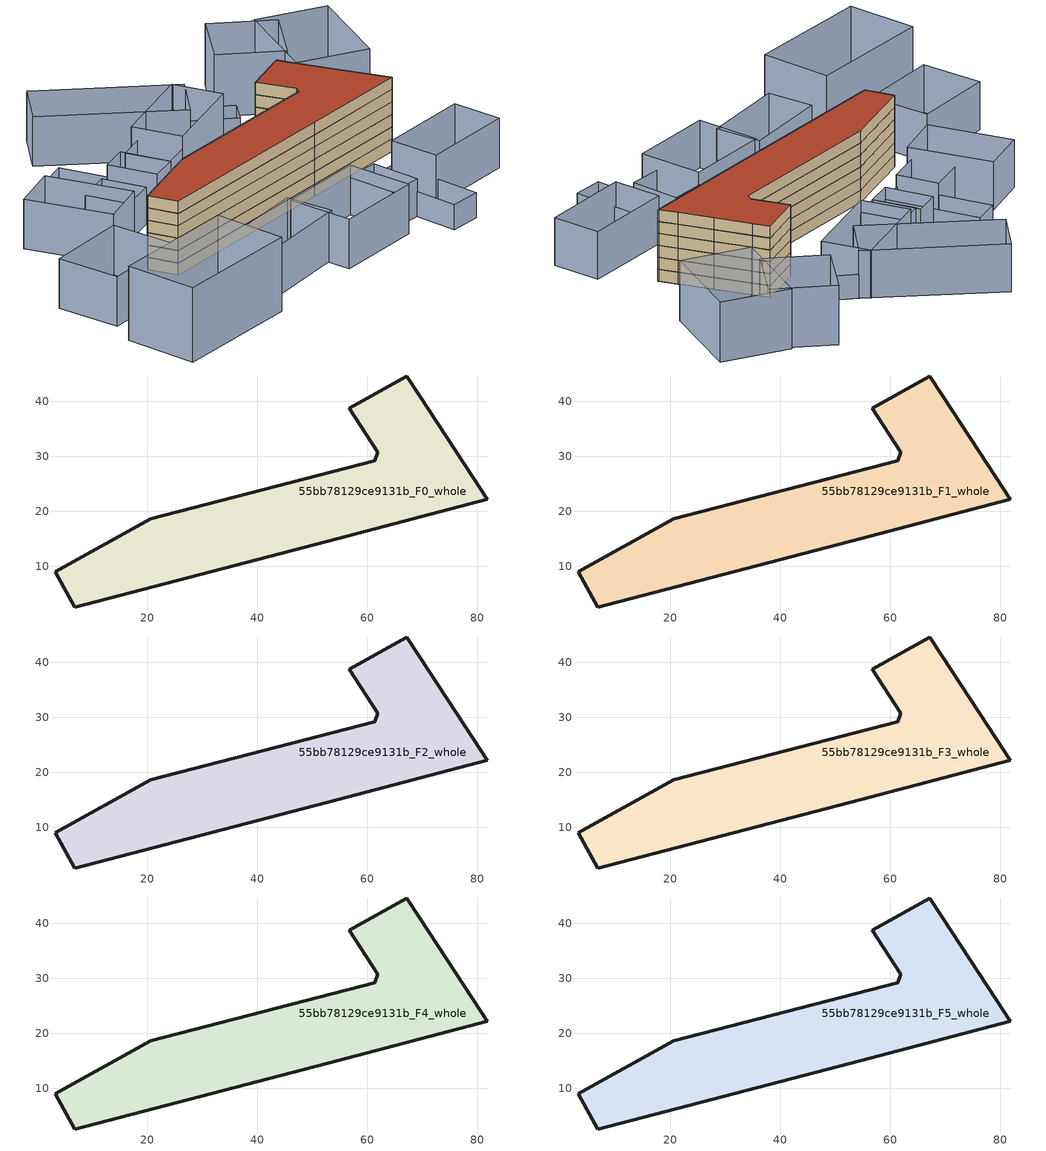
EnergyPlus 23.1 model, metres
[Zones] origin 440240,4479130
55bb78129ce9131b_F0_whole
 floor ground (EU_floor_Construction): 81.78,22.2 79.21,26.13 74.44,33.47 69.45,41.14 67.18,44.62 56.68,38.74 61.86,30.76 61.36,29.26 20.62,18.67 3.28,9.03 6.81,2.63 54.55,15.07 z0
 wall outside (EU_wall_Construction): 3.28,9.03 20.62,18.67 61.36,29.26 61.86,30.76 56.68,38.74 67.18,44.62 69.45,41.14 74.44,33.47 79.21,26.13 81.78,22.2 54.55,15.07 6.81,2.63 3.28,9.03 z0:3
55bb78129ce9131b_F1_whole
 floor to 55bb78129ce9131b_F0_whole (EU_floor_Construction): 81.78,22.2 79.21,26.13 74.44,33.47 69.45,41.14 67.18,44.62 56.68,38.74 61.86,30.76 61.36,29.26 20.62,18.67 3.28,9.03 6.81,2.63 54.55,15.07 z3
 wall outside (EU_wall_Construction): 3.28,9.03 20.62,18.67 61.36,29.26 61.86,30.76 56.68,38.74 67.18,44.62 69.45,41.14 74.44,33.47 79.21,26.13 81.78,22.2 54.55,15.07 6.81,2.63 3.28,9.03 z3:6
55bb78129ce9131b_F2_whole
 floor to 55bb78129ce9131b_F1_whole (EU_floor_Construction): 81.78,22.2 79.21,26.13 74.44,33.47 69.45,41.14 67.18,44.62 56.68,38.74 61.86,30.76 61.36,29.26 20.62,18.67 3.28,9.03 6.81,2.63 54.55,15.07 z6
 wall outside (EU_wall_Construction): 3.28,9.03 20.62,18.67 61.36,29.26 61.86,30.76 56.68,38.74 67.18,44.62 69.45,41.14 74.44,33.47 79.21,26.13 81.78,22.2 54.55,15.07 6.81,2.63 3.28,9.03 z6:9
55bb78129ce9131b_F3_whole
 floor to 55bb78129ce9131b_F2_whole (EU_floor_Construction): 81.78,22.2 79.21,26.13 74.44,33.47 69.45,41.14 67.18,44.62 56.68,38.74 61.86,30.76 61.36,29.26 20.62,18.67 3.28,9.03 6.81,2.63 54.55,15.07 z9
 wall outside (EU_wall_Construction): 3.28,9.03 20.62,18.67 61.36,29.26 61.86,30.76 56.68,38.74 67.18,44.62 69.45,41.14 74.44,33.47 79.21,26.13 81.78,22.2 54.55,15.07 6.81,2.63 3.28,9.03 z9:12
55bb78129ce9131b_F4_whole
 floor to 55bb78129ce9131b_F3_whole (EU_floor_Construction): 81.78,22.2 79.21,26.13 74.44,33.47 69.45,41.14 67.18,44.62 56.68,38.74 61.86,30.76 61.36,29.26 20.62,18.67 3.28,9.03 6.81,2.63 54.55,15.07 z12
 wall outside (EU_wall_Construction): 3.28,9.03 20.62,18.67 61.36,29.26 61.86,30.76 56.68,38.74 67.18,44.62 69.45,41.14 74.44,33.47 79.21,26.13 81.78,22.2 54.55,15.07 6.81,2.63 3.28,9.03 z12:15
55bb78129ce9131b_F5_whole
 floor to 55bb78129ce9131b_F4_whole (EU_floor_Construction): 81.78,22.2 79.21,26.13 74.44,33.47 69.45,41.14 67.18,44.62 56.68,38.74 61.86,30.76 61.36,29.26 20.62,18.67 3.28,9.03 6.81,2.63 54.55,15.07 z15
 wall outside (EU_wall_Construction): 3.28,9.03 20.62,18.67 61.36,29.26 61.86,30.76 56.68,38.74 67.18,44.62 69.45,41.14 74.44,33.47 79.21,26.13 81.78,22.2 54.55,15.07 6.81,2.63 3.28,9.03 z15:18
 roof outside (EU_roof_Construction): 69.45,41.14 74.44,33.47 79.21,26.13 81.78,22.2 54.55,15.07 6.81,2.63 3.28,9.03 20.62,18.67 61.36,29.26 61.86,30.76 56.68,38.74 67.18,44.62 z18
shading: -21.74,-16.02 9.14,-8.23 / 9.14,-8.23 13.46,-25.38 / 13.46,-25.38 -17.42,-33.16 / -17.42,-33.16 -21.74,-16.02 z0:18; 37.92,-11.97 17.4,-19.02 / 17.4,-19.02 13.63,-8.06 / 13.63,-8.06 34.16,-1.01 / 34.16,-1.01 37.92,-11.97 / -23.61,5.92 -3.96,11.72 / -3.96,11.72 0.42,-3.14 / 0.42,-3.14 -19.23,-8.94 / -19.23,-8.94 -23.61,5.92 / -0.71,15.87 -11.25,34.04 / -11.25,34.04 -0.52,40.27 / -0.52,40.27 10.03,22.1 / 10.03,22.1 -0.71,15.87 / 34.05,-2.44 54.97,3.16 / 54.97,3.16 59.08,-12.21 / 59.08,-12.21 38.16,-17.8 / 38.16,-17.8 34.05,-2.44 / 69.64,7.07 91.82,12.97 / 91.82,12.97 94.92,1.32 / 94.92,1.32 72.74,-4.58 / 72.74,-4.58 69.64,7.07 / 55.32,48.15 35.22,37.09 / 35.22,37.09 29.35,47.76 / 29.35,47.76 49.44,58.82 / 49.44,58.82 55.32,48.15 / 22.61,75.85 51.69,57.24 / 51.69,57.24 44.76,46.4 / 44.76,46.4 15.68,65.01 / 15.68,65.01 22.61,75.85 z0:12; 9.09,22.77 4.22,32.1 / 4.22,32.1 12.18,36.25 / 12.18,36.25 17.05,26.92 / 17.05,26.92 9.09,22.77 / 57.7,-8.44 54.91,3.4 / 54.91,3.4 63.26,5.36 / 63.26,5.36 66.05,-6.47 / 66.05,-6.47 57.7,-8.44 / 29.26,33.75 23.01,30.44 / 23.01,30.44 17.43,40.99 / 17.43,40.99 23.68,44.3 / 23.68,44.3 29.26,33.75 / 35.28,37.15 29.17,33.79 / 29.17,33.79 24.04,43.11 / 24.04,43.11 30.16,46.47 / 30.16,46.47 35.28,37.15 z0:9; 68.14,-16.71 63.19,5.67 / 63.19,5.67 70.66,7.32 / 70.66,7.32 75.61,-15.06 / 75.61,-15.06 68.14,-16.71 / 48.52,59.05 61.61,51.6 / 61.61,51.6 58.59,46.29 / 58.59,46.29 45.5,53.74 / 45.5,53.74 48.52,59.05 / 16.95,27.1 5.84,47.9 / 5.84,47.9 12.03,51.21 / 12.03,51.21 23.15,30.41 / 23.15,30.41 16.95,27.1 z0:6; 96.53,63.56 90.5,41.16 / 90.5,41.16 73.59,45.71 / 73.59,45.71 79.62,68.12 / 79.62,68.12 96.53,63.56 / 62.01,59.79 70.13,73.25 / 70.13,73.25 83.86,64.98 / 83.86,64.98 75.74,51.51 / 75.74,51.51 62.01,59.79 z0:15
[Building]
EU S2 Campaign: North Axis=0; Terrain=City; Solar Distribution=FullExterior
[Site:Location]
Madrid: Latitude=40.5; Longitude=-3.5; Time Zone=1; Elevation=609
[SizingPeriod:WeatherFileDays]
AnnualSizingPeriod: Begin Month=1; Begin Day of Month=1; End Month=12; End Day of Month=31; Day of Week for Start Day=Monday; Use Weather File Daylight Saving Period=No; Use Weather File Rain and Snow Indicators=No
[MATERIAL]
EU_InternalMass_Material: Roughness=MediumRough; Thickness=0.1; Conductivity=1; Density=1800; Specific Heat=900; Thermal Absorptance=0.9; Solar Absorptance=0.7; Visible Absorptance=0.7
[MATERIAL:NOMASS] Roughness=MediumRough; Thermal Absorptance=0.9; Solar Absorptance=0.7; Visible Absorptance=0.7
Name | Thermal Resistance
EU_wall_NoMass | 1.60022
EU_roof_NoMass | 1.57597
EU_floor_NoMass | 0.470652
[CONSTRUCTION]
EU_wall_Construction: EU_wall_NoMass
EU_roof_Construction: EU_roof_NoMass
EU_floor_Construction: EU_floor_NoMass
EU_InternalMass_Construction: EU_InternalMass_Material
[ZONE] Type=1; Multiplier=1; Ceiling Height=autocalculate; Volume=3079.08; Floor Area=autocalculate; Part of Total Floor Area=Yes
55bb78129ce9131b_F0_whole; 55bb78129ce9131b_F1_whole; 55bb78129ce9131b_F2_whole; 55bb78129ce9131b_F3_whole; 55bb78129ce9131b_F4_whole; 55bb78129ce9131b_F5_whole
[INTERNALMASS] Construction=EU_InternalMass_Construction; Surface Area=1026.35
Name | Zone or ZoneList
55bb78129ce9131b_F0_whole_EU_InternalMass | 55bb78129ce9131b_F0_whole
55bb78129ce9131b_F1_whole_EU_InternalMass | 55bb78129ce9131b_F1_whole
55bb78129ce9131b_F2_whole_EU_InternalMass | 55bb78129ce9131b_F2_whole
55bb78129ce9131b_F3_whole_EU_InternalMass | 55bb78129ce9131b_F3_whole
55bb78129ce9131b_F4_whole_EU_InternalMass | 55bb78129ce9131b_F4_whole
55bb78129ce9131b_F5_whole_EU_InternalMass | 55bb78129ce9131b_F5_whole
[OTHEREQUIPMENT] Fuel Type=Electricity; Design Level Calculation Method=Watts/Area; Power per Zone Floor Area=1; Fraction Latent=0; Fraction Radiant=0; Fraction Lost=0; Carbon Dioxide Generation Rate=0; EndUse Subcategory=EU_Step8_InternalGains
Name | Zone or ZoneList or Space or SpaceList | Schedule
EU_Step8_InternalGain_55bb78129ce9131b_F0_whole_f000 | 55bb78129ce9131b_F0_whole | EU_Step8_GainSchedule_55bb78129ce9131b_F0_whole_f000
EU_Step8_InternalGain_55bb78129ce9131b_F1_whole_f000 | 55bb78129ce9131b_F1_whole | EU_Step8_GainSchedule_55bb78129ce9131b_F1_whole_f000
EU_Step8_InternalGain_55bb78129ce9131b_F2_whole_f000 | 55bb78129ce9131b_F2_whole | EU_Step8_GainSchedule_55bb78129ce9131b_F2_whole_f000
EU_Step8_InternalGain_55bb78129ce9131b_F3_whole_f000 | 55bb78129ce9131b_F3_whole | EU_Step8_GainSchedule_55bb78129ce9131b_F3_whole_f000
EU_Step8_InternalGain_55bb78129ce9131b_F4_whole_f000 | 55bb78129ce9131b_F4_whole | EU_Step8_GainSchedule_55bb78129ce9131b_F4_whole_f000
EU_Step8_InternalGain_55bb78129ce9131b_F5_whole_f000 | 55bb78129ce9131b_F5_whole | EU_Step8_GainSchedule_55bb78129ce9131b_F5_whole_f000
[ZONEVENTILATION:DESIGNFLOWRATE] Schedule=EU_AlwaysOn; Design Flow Rate Calculation Method=AirChanges/Hour; Air Changes per Hour=0.480704; Ventilation Type=Natural; Fan Pressure Rise=0; Fan Total Efficiency=1; Constant Term Coefficient=1; Temperature Term Coefficient=0; Velocity Term Coefficient=0; Velocity Squared Term Coefficient=0; Minimum Indoor Temperature=-100; Maximum Indoor Temperature=100; Delta Temperature=-100; Minimum Outdoor Temperature=-100; Maximum Outdoor Temperature=100; Maximum Wind Speed=40
Name | Zone or ZoneList or Space or SpaceList
EU_ConstantAir_55bb78129ce9131b_F0_whole | 55bb78129ce9131b_F0_whole
EU_ConstantAir_55bb78129ce9131b_F1_whole | 55bb78129ce9131b_F1_whole
EU_ConstantAir_55bb78129ce9131b_F2_whole | 55bb78129ce9131b_F2_whole
EU_ConstantAir_55bb78129ce9131b_F3_whole | 55bb78129ce9131b_F3_whole
EU_ConstantAir_55bb78129ce9131b_F4_whole | 55bb78129ce9131b_F4_whole
EU_ConstantAir_55bb78129ce9131b_F5_whole | 55bb78129ce9131b_F5_whole
[HVACTEMPLATE:THERMOSTAT] Constant Heating Setpoint=20; Constant Cooling Setpoint=50
EU_HeatOnly_55bb78129ce9131b_F0_whole; EU_HeatOnly_55bb78129ce9131b_F1_whole; EU_HeatOnly_55bb78129ce9131b_F2_whole; EU_HeatOnly_55bb78129ce9131b_F3_whole; EU_HeatOnly_55bb78129ce9131b_F4_whole; EU_HeatOnly_55bb78129ce9131b_F5_whole
[HVACTEMPLATE:ZONE:IDEALLOADSAIRSYSTEM] System Availability Schedule=EU_AlwaysOn; Maximum Heating Supply Air Temperature=50; Minimum Cooling Supply Air Temperature=13; Maximum Heating Supply Air Humidity Ratio=0.0156; Minimum Cooling Supply Air Humidity Ratio=0.0077; Heating Limit=NoLimit; Cooling Limit=NoLimit; Heating Availability Schedule=EU_AlwaysOn; Cooling Availability Schedule=EU_CoolingOff; Dehumidification Control Type=ConstantSensibleHeatRatio; Cooling Sensible Heat Ratio=0.7; Dehumidification Setpoint=60; Humidification Control Type=None; Humidification Setpoint=30; Outdoor Air Method=None; Outdoor Air Flow Rate per Person=0.00944; Outdoor Air Flow Rate per Zone Floor Area=0; Outdoor Air Flow Rate per Zone=0; Demand Controlled Ventilation Type=None; Outdoor Air Economizer Type=NoEconomizer; Heat Recovery Type=None; Sensible Heat Recovery Effectiveness=0.7; Latent Heat Recovery Effectiveness=0.65
Name | Template Thermostat
55bb78129ce9131b_F0_whole | EU_HeatOnly_55bb78129ce9131b_F0_whole
55bb78129ce9131b_F1_whole | EU_HeatOnly_55bb78129ce9131b_F1_whole
55bb78129ce9131b_F2_whole | EU_HeatOnly_55bb78129ce9131b_F2_whole
55bb78129ce9131b_F3_whole | EU_HeatOnly_55bb78129ce9131b_F3_whole
55bb78129ce9131b_F4_whole | EU_HeatOnly_55bb78129ce9131b_F4_whole
55bb78129ce9131b_F5_whole | EU_HeatOnly_55bb78129ce9131b_F5_whole
[SIZING:ZONE] Zone Cooling Design Supply Air Temperature Input Method=SupplyAirTemperature; Zone Cooling Design Supply Air Temperature=13; Zone Heating Design Supply Air Temperature Input Method=SupplyAirTemperature; Zone Heating Design Supply Air Temperature=50; Zone Cooling Design Supply Air Humidity Ratio=0.008; Zone Heating Design Supply Air Humidity Ratio=0.008; Cooling Design Air Flow Method=DesignDay; Cooling Design Air Flow Rate=0; Cooling Minimum Air Flow per Zone Floor Area=0.000762; Cooling Minimum Air Flow=0; Cooling Minimum Air Flow Fraction=0.2; Heating Design Air Flow Method=DesignDay; Heating Design Air Flow Rate=0; Heating Maximum Air Flow per Zone Floor Area=0.002032; Heating Maximum Air Flow=0.141576; Heating Maximum Air Flow Fraction=0.3; Account for Dedicated Outdoor Air System=No; Dedicated Outdoor Air System Control Strategy=NeutralSupplyAir; Dedicated Outdoor Air Low Setpoint Temperature for Design=autosize; Dedicated Outdoor Air High Setpoint Temperature for Design=autosize; Zone Load Sizing Method=Sensible Load Only No Latent Load; Zone Latent Cooling Design Supply Air Humidity Ratio Input Method=HumidityRatioDifference; Zone Cooling Design Supply Air Humidity Ratio Difference=0.005; Zone Latent Heating Design Supply Air Humidity Ratio Input Method=HumidityRatioDifference; Zone Humidification Design Supply Air Humidity Ratio Difference=0.005
55bb78129ce9131b_F0_whole; 55bb78129ce9131b_F1_whole; 55bb78129ce9131b_F2_whole; 55bb78129ce9131b_F3_whole; 55bb78129ce9131b_F4_whole; 55bb78129ce9131b_F5_whole
[SCHEDULE:CONSTANT]
Name | Hourly Value
EU_AlwaysOn | 1
EU_CoolingOff | 0
[SCHEDULE:FILE] Column Number=1; Rows to Skip at Top=0; Number of Hours of Data=8760; Column Separator=Comma; Interpolate to Timestep=No; Minutes per Item=60; Adjust Schedule for Daylight Savings=Yes
Name | File
EU_Step8_GainSchedule_55bb78129ce9131b_F0_whole_f000 | ../../schedules/55bb78129ce9131b/55bb78129ce9131b_F0_whole_f000_gain.csv
EU_Step8_GainSchedule_55bb78129ce9131b_F1_whole_f000 | ../../schedules/55bb78129ce9131b/55bb78129ce9131b_F1_whole_f000_gain.csv
EU_Step8_GainSchedule_55bb78129ce9131b_F2_whole_f000 | ../../schedules/55bb78129ce9131b/55bb78129ce9131b_F2_whole_f000_gain.csv
EU_Step8_GainSchedule_55bb78129ce9131b_F3_whole_f000 | ../../schedules/55bb78129ce9131b/55bb78129ce9131b_F3_whole_f000_gain.csv
EU_Step8_GainSchedule_55bb78129ce9131b_F4_whole_f000 | ../../schedules/55bb78129ce9131b/55bb78129ce9131b_F4_whole_f000_gain.csv
EU_Step8_GainSchedule_55bb78129ce9131b_F5_whole_f000 | ../../schedules/55bb78129ce9131b/55bb78129ce9131b_F5_whole_f000_gain.csv
